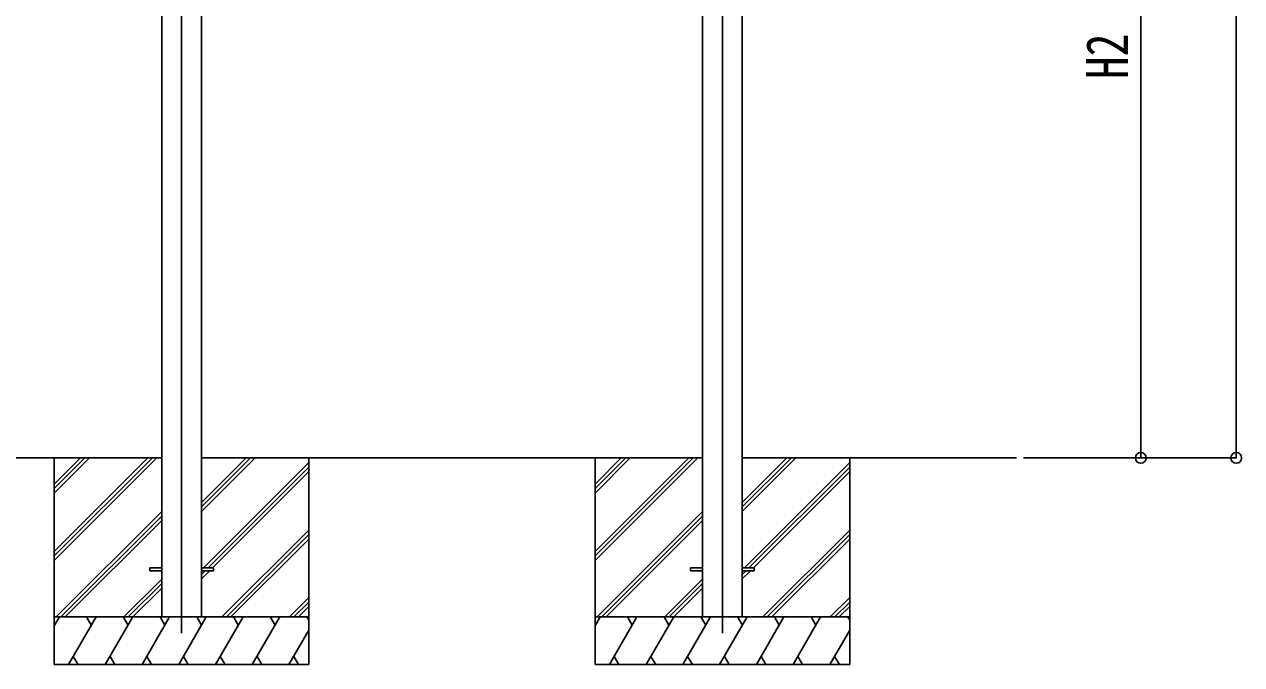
# Model space of a CAD drawing. Units: millimetres, scale not verified. Extents: x -16820 to 16820, y -11880 to 11880.
# Drawn here: x -4154 to -328, y -9064 to -7050 of the extents above; entities that cross this region are included whole.
import ezdxf
from ezdxf.enums import TextEntityAlignment as Align

# ---------------------------------------------------------------- set-up
doc = ezdxf.new("R2010")
doc.units = ezdxf.units.MM
doc.header["$LTSCALE"] = 60
for name, color, linetype in [('0-4_YKK_12', 2, 'Continuous'), ('0-5_YKK_13', 4, 'Continuous'), ('0-6_YKK_A1', 4, 'Continuous'), ('0-7_YKK_D', 6, 'Continuous')]:
    doc.layers.add(name, color=color, linetype=linetype)
doc.styles.add('ＭＳ ゴシック', font='')
doc.styles.get('ＭＳ ゴシック').set_extended_font_data('MS Gothic')

msp = doc.modelspace()

# ---------------------------------------------------------------- linework, layer by layer
at = {"layer": '0-4_YKK_12'}
for p, q in [((-1959.8, -5651.07), (-1959.8, -8964.26)), ((-3659.8, -5769.95), (-3659.8, -8964.26))]:
    msp.add_line(p, q, dxfattribs=at)
at = {"layer": '0-5_YKK_13'}
for p, q in [((-3759.8, -8759.38), (-3722.3, -8759.38)), ((-3759.8, -8759.38), (-3759.8, -8768.38)), ((-3597.3, -8759.38), (-3559.8, -8759.38)), ((-3559.8, -8759.38), (-3559.8, -8768.38)), ((-2059.8, -8759.15), (-2022.3, -8759.15)), ((-2059.8, -8759.15), (-2059.8, -8768.15)), ((-1897.3, -8759.15), (-1859.8, -8759.15)), ((-1859.8, -8759.15), (-1859.8, -8768.15)), ((-3759.8, -8768.38), (-3722.3, -8768.38)), ((-3597.3, -8768.38), (-3559.8, -8768.38)), ((-2059.8, -8768.15), (-2022.3, -8768.15)), ((-1897.3, -8768.15), (-1859.8, -8768.15))]:
    msp.add_line(p, q, dxfattribs=at)
at = {"layer": '0-6_YKK_A1'}
for p, q in [((-2022.3, -5822), (-2022.3, -8913.65)), ((-1897.3, -8913.65), (-1897.3, -5822)), ((-3722.3, -5940.87), (-3722.3, -8913.65)), ((-3597.3, -8913.65), (-3597.3, -5940.87)), ((-5297.3, -8413.65), (-3722.3, -8413.65)), ((-4059.8, -8413.65), (-4059.8, -9063.65)), ((-4059.8, -8707.83), (-3765.62, -8413.65)), ((-4059.8, -8721.97), (-3751.48, -8413.65)), ((-4059.8, -8736.11), (-3737.34, -8413.65)), ((-4059.8, -8523.98), (-3949.47, -8413.65)), ((-4059.8, -8509.84), (-3963.61, -8413.65)), ((-4059.8, -8495.7), (-3977.75, -8413.65)), ((-3597.3, -8413.65), (-2022.3, -8413.65)), ((-3597.3, -8581.98), (-3428.97, -8413.65)), ((-3597.3, -8567.84), (-3443.11, -8413.65)), ((-3597.3, -8553.69), (-3457.25, -8413.65)), ((-3259.8, -8413.65), (-3259.8, -9063.65)), ((-2359.8, -8413.65), (-2359.8, -9063.65)), ((-2359.8, -8707.83), (-2065.62, -8413.65)), ((-2359.8, -8721.97), (-2051.48, -8413.65)), ((-2359.8, -8736.11), (-2037.34, -8413.65)), ((-2359.8, -8523.98), (-2249.47, -8413.65)), ((-2359.8, -8509.84), (-2263.61, -8413.65)), ((-2359.8, -8495.7), (-2277.76, -8413.65)), ((-1897.3, -8413.65), (-1035.27, -8413.65)), ((-1897.3, -8581.98), (-1728.97, -8413.65)), ((-1897.3, -8567.84), (-1743.11, -8413.65)), ((-1897.3, -8553.69), (-1757.26, -8413.65)), ((-1559.8, -8413.65), (-1559.8, -9063.65)), ((-3590.62, -8759.15), (-3259.8, -8428.33)), ((-3576.48, -8759.15), (-3259.8, -8442.47)), ((-1890.63, -8759.15), (-1559.8, -8428.33)), ((-1876.49, -8759.15), (-1559.8, -8442.47)), ((-3562.34, -8759.15), (-3259.8, -8456.61)), ((-1862.34, -8759.15), (-1559.8, -8456.61)), ((-4053.49, -8913.65), (-3722.3, -8582.46)), ((-4039.35, -8913.65), (-3722.3, -8596.6)), ((-2353.5, -8913.65), (-2022.3, -8582.46)), ((-2339.35, -8913.65), (-2022.3, -8596.6)), ((-4025.21, -8913.65), (-3722.3, -8610.74)), ((-3532.99, -8913.65), (-3259.8, -8640.46)), ((-2325.21, -8913.65), (-2022.3, -8610.74)), ((-1833, -8913.65), (-1559.8, -8640.46)), ((-3518.85, -8913.65), (-3259.8, -8654.6)), ((-3504.71, -8913.65), (-3259.8, -8668.74)), ((-1818.85, -8913.65), (-1559.8, -8654.6)), ((-1804.71, -8913.65), (-1559.8, -8668.74)), ((-3722.3, -8794.59), (-3841.36, -8913.65)), ((-3597.3, -8794.11), (-3571.34, -8768.15)), ((-3597.3, -8779.97), (-3585.48, -8768.15)), ((-2022.3, -8794.59), (-2141.36, -8913.65)), ((-1897.3, -8794.11), (-1871.34, -8768.15)), ((-1897.3, -8779.97), (-1885.49, -8768.15)), ((-3827.22, -8913.65), (-3722.3, -8808.73)), ((-3813.07, -8913.65), (-3722.3, -8822.88)), ((-2127.22, -8913.65), (-2022.3, -8808.73)), ((-2113.08, -8913.65), (-2022.3, -8822.88)), ((-3320.86, -8913.65), (-3259.8, -8852.59)), ((-3306.72, -8913.65), (-3259.8, -8866.73)), ((-1620.86, -8913.65), (-1559.8, -8852.59)), ((-1606.72, -8913.65), (-1559.8, -8866.73)), ((-3259.8, -8913.65), (-4059.8, -8913.65)), ((-4059.8, -8941.15), (-4043.92, -8913.65)), ((-4015.05, -9063.65), (-3928.45, -8913.65)), ((-3943.45, -8939.63), (-3958.45, -8913.65)), ((-3899.58, -9063.65), (-3812.98, -8913.65)), ((-3827.98, -8939.63), (-3842.98, -8913.65)), ((-3784.11, -9063.65), (-3697.51, -8913.65)), ((-3712.51, -8939.63), (-3727.51, -8913.65)), ((-3668.64, -9063.65), (-3582.04, -8913.65)), ((-3597.04, -8939.63), (-3612.04, -8913.65)), ((-3553.17, -9063.65), (-3466.57, -8913.65)), ((-3481.57, -8939.63), (-3496.57, -8913.65)), ((-3437.7, -9063.65), (-3351.1, -8913.65)), ((-3381.1, -8913.65), (-3366.1, -8939.63)), ((-3292.57, -8913.65), (-3259.8, -8880.87)), ((-3265.63, -8913.65), (-3259.8, -8923.75)), ((-1559.8, -8913.65), (-2359.8, -8913.65)), ((-2359.8, -8941.15), (-2343.92, -8913.65)), ((-2315.06, -9063.65), (-2228.46, -8913.65)), ((-2243.46, -8939.63), (-2258.46, -8913.65)), ((-2199.59, -9063.65), (-2112.98, -8913.65)), ((-2127.99, -8939.63), (-2142.99, -8913.65)), ((-2084.12, -9063.65), (-1997.51, -8913.65)), ((-2012.52, -8939.63), (-2027.52, -8913.65)), ((-1968.65, -9063.65), (-1882.04, -8913.65)), ((-1897.05, -8939.63), (-1912.05, -8913.65)), ((-1853.18, -9063.65), (-1766.57, -8913.65)), ((-1781.57, -8939.63), (-1796.58, -8913.65)), ((-1737.71, -9063.65), (-1651.1, -8913.65)), ((-1681.1, -8913.65), (-1666.1, -8939.63)), ((-1592.58, -8913.65), (-1559.8, -8880.87)), ((-1565.64, -8913.65), (-1559.8, -8923.75)), ((-3322.23, -9063.65), (-3259.8, -8955.51)), ((-1622.24, -9063.65), (-1559.8, -8955.51)), ((-4059.8, -9063.65), (-3259.8, -9063.65)), ((-4000.05, -9037.67), (-3985.06, -9063.65)), ((-3884.58, -9037.67), (-3869.59, -9063.65)), ((-3769.11, -9037.67), (-3754.11, -9063.65)), ((-3653.64, -9037.67), (-3638.64, -9063.65)), ((-3538.17, -9037.67), (-3523.17, -9063.65)), ((-3422.7, -9037.67), (-3407.71, -9063.65)), ((-3307.23, -9037.67), (-3292.24, -9063.65)), ((-2359.8, -9063.65), (-1559.8, -9063.65)), ((-2300.06, -9037.67), (-2285.06, -9063.65)), ((-2184.59, -9037.67), (-2169.59, -9063.65)), ((-2069.12, -9037.67), (-2054.12, -9063.65)), ((-1953.65, -9037.67), (-1938.65, -9063.65)), ((-1838.18, -9037.67), (-1823.18, -9063.65)), ((-1722.71, -9037.67), (-1707.71, -9063.65)), ((-1607.24, -9037.67), (-1592.24, -9063.65))]:
    msp.add_line(p, q, dxfattribs=at)
at = {"layer": '0-7_YKK_D'}
for p, q in [((-344.88, -5421.79), (-344.88, -8413.65)), ((-644.88, -5820.9), (-644.88, -8413.65)), ((-1013.78, -8413.65), (-343.88, -8413.65)), ((-1013.78, -8413.65), (-643.88, -8413.65))]:
    msp.add_line(p, q, dxfattribs=at)
for centre in [(-644.88, -8413.65), (-344.88, -8413.65)]:
    msp.add_circle(centre, 17, dxfattribs=at)

# ---------------------------------------------------------------- texts
at = {"layer": '0-7_YKK_D', "style": 'ＭＳ ゴシック', "width": 0.8}
msp.add_text('H2', height=132, rotation=90, dxfattribs=at).set_placement((-645.52, -7222.87), align=Align.BOTTOM_LEFT)

doc.saveas('drawing.dxf')
